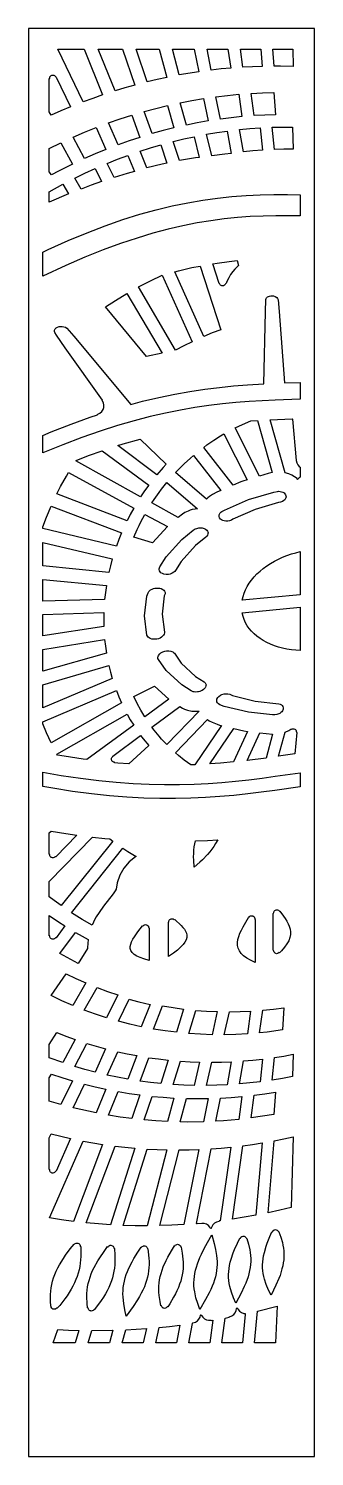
# Model space of a CAD drawing. Extents: x 0 to 400, y 0 to 2000.
import ezdxf

# ---------------------------------------------------------------- set-up
doc = ezdxf.new("R2010")
doc.units = 0
doc.layers.add('CUT', color=1, linetype='CONTINUOUS')
doc.layers.add('OUTLINE', color=7, linetype='CONTINUOUS')

msp = doc.modelspace()

# ---------------------------------------------------------------- linework, layer by layer
at = {"layer": 'CUT'}
for points in [[(77.58, 1971), (103.57, 1907.02), (89.88, 1902.23), (76.22, 1897.17), (40.92, 1971)], [(121.05, 1912.73), (97.48, 1971), (131.61, 1971), (148.51, 1920.78), (134.77, 1916.89)], [(179.76, 1928.61), (166.02, 1925.34), (150.73, 1971), (182.84, 1971), (193.48, 1931.6)], [(238.31, 1939.55), (210.96, 1935.04), (201.28, 1971), (231.8, 1971)], [(255.69, 1941.87), (249.69, 1971), (278.98, 1971), (282.83, 1944.66), (269.28, 1943.4)], [(324.79, 1971), (326.87, 1947.01), (313.48, 1946.58), (300.04, 1945.9), (296.39, 1971)], [(369.58, 1971), (370.28, 1946.67), (352.69, 1947.13), (343.85, 1947.2), (341.8, 1971)], [(31.75, 1878.64), (29, 1883.58), (29, 1929.91), (29.41, 1930.07), (29.55, 1930.26), (29.69, 1931.38), (29.94, 1932.22), (30.37, 1932.99), (30.93, 1933.66), (31.61, 1934.2), (32.4, 1934.61), (33.24, 1934.84), (34.11, 1934.91), (35.41, 1934.68), (36.2, 1934.32), (37.23, 1933.5), (38.13, 1932.21), (38.56, 1932.07), (38.77, 1932.14), (58.86, 1890.31), (45.28, 1884.62)], [(212.01, 1896.01), (228.34, 1899.17), (244.64, 1901.93), (251.2, 1870.54), (236.03, 1867.85), (220.84, 1864.8)], [(261.96, 1904.43), (278.18, 1906.38), (294.33, 1907.93), (298.63, 1876.64), (283.57, 1875.08), (268.47, 1873.16)], [(311.48, 1909.16), (327.5, 1909.92), (343.43, 1910.31), (345.54, 1879.28), (330.67, 1878.81), (315.74, 1877.99)], [(161.89, 1883.81), (178.24, 1888.21), (194.6, 1892.2), (203.49, 1860.88), (188.28, 1857.05), (173.08, 1852.85)], [(62.26, 1847.89), (78.39, 1854.8), (94.58, 1861.31), (108.28, 1830.68), (93.26, 1824.52), (78.3, 1817.99)], [(111.88, 1867.78), (128.16, 1873.44), (144.48, 1878.68), (155.76, 1847.61), (140.6, 1842.62), (125.48, 1837.26)], [(295.18, 1858.47), (309.6, 1859.84), (323.96, 1860.87), (327.14, 1829.76), (313.86, 1828.7), (300.54, 1827.35)], [(340.94, 1861.67), (355.16, 1861.98), (369.32, 1861.98), (370.36, 1831.16), (357.26, 1831.06), (344.1, 1830.68)], [(41.64, 1800.23), (31.85, 1795.05), (29, 1799.54), (29, 1832.18), (45.18, 1840.06), (61.33, 1810.08)], [(231.7, 1848.56), (238.84, 1819.55), (233.7, 1818.81), (211.21, 1814.96), (202.56, 1841.84), (217.13, 1845.37)], [(278.01, 1856.42), (283.41, 1825.18), (274.47, 1823.85), (256.32, 1821.93), (248.98, 1851.89), (263.51, 1854.33)], [(138.97, 1822.32), (147.99, 1800.01), (137.74, 1797.13), (119.74, 1791.5), (110.11, 1811.16), (124.51, 1816.91)], [(185.27, 1837.2), (193.61, 1811.36), (186.88, 1809.94), (165.63, 1804.82), (156.18, 1828.28), (170.71, 1832.91)], [(102.08, 1785.58), (87.57, 1780.53), (73.56, 1775.2), (64.62, 1790.48), (78.81, 1797.35), (93.08, 1803.87)], [(29, 1771.47), (47.88, 1781.87), (55.86, 1768.29), (29, 1757.03)], [(151.89, 1706.63), (128.69, 1698.85), (104.37, 1689.89), (78.83, 1679.66), (51.96, 1668.07), (20, 1653.24), (20, 1686.98), (27.41, 1690.54), (55.17, 1703.01), (81.76, 1714.09), (107.31, 1723.87), (131.9, 1732.44), (155.65, 1739.87), (178.64, 1746.23), (200.94, 1751.61), (222.63, 1756.06), (243.77, 1759.66), (264.43, 1762.48), (284.65, 1764.59), (304.5, 1766.06), (324.02, 1766.96), (343.27, 1767.38), (362.31, 1767.37), (380, 1767.05), (380, 1737.62), (364, 1737.84), (346.13, 1737.79), (328.26, 1737.38), (310.3, 1736.54), (292.17, 1735.22), (273.77, 1733.36), (255, 1730.88), (235.75, 1727.71), (215.92, 1723.78), (195.4, 1719.01), (174.1, 1713.32)], [(257, 1573.58), (245.13, 1568.72), (204.72, 1659.4), (209.94, 1660.79), (228.54, 1665.12), (240.09, 1667.41), (268.94, 1578.05)], [(263.8, 1671.52), (280.73, 1673.76), (292.09, 1674.91), (293.54, 1667.96), (288.75, 1663.2), (285.66, 1659.51), (282.65, 1655.3), (280.01, 1650.91), (277.49, 1645.81), (276.31, 1642.76), (275.87, 1642.77), (275.67, 1642.64), (275.14, 1641.65), (274.61, 1640.98), (273.95, 1640.41), (272.8, 1639.84), (271.95, 1639.65), (271.08, 1639.64), (270.23, 1639.79), (269.42, 1640.11), (268.7, 1640.57), (268.08, 1641.17), (267.58, 1641.88), (267.11, 1642.9), (266.7, 1643.09), (266.48, 1643.06), (257.66, 1670.51)], [(205.69, 1549.34), (153.81, 1638.01), (170.4, 1646.54), (187.17, 1654.42), (228.83, 1561.33), (217.2, 1555.53)], [(59.42, 1446.04), (85.99, 1455.7), (96.49, 1459.16), (96.49, 1459.56), (96.79, 1459.89), (99.83, 1461.35), (102.3, 1463.53), (104.14, 1466.27), (105.16, 1469.41), (105.34, 1472.71), (104.63, 1475.93), (103.06, 1478.92), (103.01, 1479.35), (103.25, 1479.68), (51.39, 1552.92), (39.02, 1570.74), (36.59, 1574.47), (36.15, 1575.68), (36.07, 1576.51), (36.26, 1577.76), (37.08, 1579.33), (38.49, 1580.72), (40.41, 1581.82), (42.69, 1582.56), (44.55, 1582.85), (47.09, 1582.86), (49.54, 1582.44), (51.73, 1581.63), (53.52, 1580.46), (63.39, 1569.17), (142.99, 1473.43), (159.59, 1477.9), (182.39, 1483.33), (204.46, 1487.92), (225.87, 1491.75), (246.7, 1494.89), (267, 1497.43), (286.85, 1499.43), (306.31, 1500.99), (329.01, 1502.35), (331.32, 1603.31), (332.05, 1620.29), (332.48, 1621.81), (333.17, 1622.87), (334.53, 1624.09), (335.82, 1624.83), (337.3, 1625.37), (338.9, 1625.7), (340.56, 1625.8), (342.77, 1625.59), (345.29, 1624.77), (347.31, 1623.44), (348.42, 1622.09), (348.9, 1620.98), (349.05, 1620.21), (350.62, 1603.55), (358.13, 1503.56), (380, 1504.21), (380, 1480.68), (345.11, 1479.48), (326.85, 1478.61), (308.5, 1477.49), (289.98, 1476.05), (271.2, 1474.22), (252.08, 1471.93), (232.52, 1469.1), (212.42, 1465.65), (191.67, 1461.51), (170.18, 1456.58), (147.84, 1450.78), (124.54, 1444.02), (100.17, 1436.19), (74.62, 1427.21), (47.76, 1416.96), (20, 1405.54), (20, 1430.17), (31.65, 1435.1)], [(121.55, 1619.24), (137.72, 1629.02), (186.79, 1545.53), (164.91, 1540.85), (107.41, 1610.03)], [(335.5, 1376.73), (323.02, 1373), (289.11, 1440.72), (299.18, 1445.52), (311.18, 1450.6), (320.41, 1451.17), (341.03, 1377.95)], [(368.3, 1374.61), (364.23, 1376.38), (358.9, 1377.92), (338.09, 1452.11), (368.78, 1453.32), (368.8, 1453.12), (369.19, 1453.03), (369.44, 1452.66), (374.64, 1394.9), (375.33, 1391.79), (376.76, 1389), (378.85, 1386.65), (380, 1385.87), (380, 1371.84), (378.49, 1370.74), (377.2, 1369.15), (376.77, 1368.74), (376.55, 1368.61), (376.3, 1368.58), (376.05, 1368.67), (375.85, 1368.86), (375.72, 1369.56), (372.35, 1372.22)], [(188.12, 1384.99), (179.58, 1375.11), (124.93, 1415.79), (132.43, 1418.19), (156.31, 1425.08), (192.53, 1389.79)], [(259.02, 1423.28), (268.6, 1429.36), (273.46, 1432.25), (305.85, 1367.88), (299.89, 1366.1), (296.87, 1365), (286.26, 1360.4), (245.02, 1413.4), (249.64, 1416.79)], [(83.91, 1401.85), (102.94, 1408.55), (168.08, 1360.4), (162.35, 1352.38), (156.85, 1344.18), (65.92, 1394.32), (66.51, 1395.21)], [(205.61, 1377.95), (209.63, 1382.18), (217.89, 1390.38), (226.43, 1398.23), (230.79, 1402.02), (269.16, 1352.99), (263.22, 1350.41), (257.58, 1347.43), (253.13, 1344.41), (250.88, 1342.51), (249.08, 1340.75)], [(44.79, 1358.51), (52.93, 1373.23), (55.76, 1378.07), (147.1, 1328.14), (142.33, 1319.46), (137.82, 1310.64), (39.69, 1348.52)], [(186.09, 1354.81), (193.39, 1364.02), (236.38, 1327.47), (232.9, 1327.01), (229.01, 1326.17), (226.34, 1325.37), (223.29, 1324.22), (218.88, 1322.05), (215.26, 1319.74), (209.5, 1315.15), (172.53, 1335.54), (175.78, 1340.46), (182.56, 1350.1)], [(271.71, 1311.01), (269.93, 1311.9), (268.47, 1313.02), (267.12, 1314.82), (266.59, 1316.32), (266.52, 1317.89), (266.72, 1318.95), (267.12, 1320), (268.07, 1321.5), (268.92, 1322.43), (270.49, 1323.68), (273.96, 1325.64), (307.61, 1340.23), (343.22, 1350.85), (348.28, 1351.8), (349.76, 1351.88), (351.95, 1351.75), (354.02, 1351.33), (355.9, 1350.62), (357.51, 1349.66), (358.8, 1348.48), (359.71, 1347.12), (360.21, 1345.65), (360.28, 1344.1), (359.92, 1342.56), (359.15, 1341.06), (358.41, 1340.13), (357.01, 1338.85), (355.3, 1337.76), (352.66, 1336.68), (349.86, 1336.12), (316.86, 1326.2), (285.91, 1312.59), (284.05, 1311.55), (281.24, 1310.56), (278.98, 1310.16), (275.93, 1310.09), (273.74, 1310.4)], [(20, 1299.59), (20, 1302.19), (25.03, 1315.57), (31.53, 1331.1), (130.01, 1293.53), (126.31, 1284.35), (122.88, 1275.07)], [(157.22, 1309.12), (162.84, 1319.53), (194.28, 1302.35), (173.64, 1279.47), (147.21, 1287.67), (152.01, 1298.49), (154.57, 1303.83)], [(187.45, 1236.5), (185.2, 1237.83), (183.94, 1239.1), (183.1, 1240.54), (182.71, 1242.09), (182.71, 1243.17), (183.1, 1244.79), (183.71, 1246.01), (192.5, 1260.08), (214.45, 1284.4), (230.47, 1297.4), (233.28, 1299.13), (235.41, 1299.93), (236.92, 1300.3), (238.46, 1300.55), (240.8, 1300.65), (243.07, 1300.45), (244.5, 1300.14), (245.84, 1299.7), (247.64, 1298.82), (249.53, 1297.27), (250.48, 1295.9), (250.88, 1294.9), (251.09, 1293.87), (251.01, 1292.28), (250.21, 1290.18), (249.53, 1289.18), (248.17, 1287.8), (233.68, 1276.08), (213.47, 1253.55), (205.72, 1240.86), (204.47, 1239.4), (203.42, 1238.51), (200.92, 1237.01), (198, 1235.95), (195.65, 1235.5), (192.49, 1235.38), (189.48, 1235.82)], [(112.35, 1238.07), (20, 1247.49), (20, 1279.94), (117.19, 1257.19), (114.62, 1247.66)], [(298.99, 1199.27), (300.19, 1204.63), (301.73, 1209.35), (303.71, 1214.03), (306.11, 1218.65), (308.91, 1223.17), (312.11, 1227.59), (315.68, 1231.89), (319.62, 1236.03), (323.91, 1240.01), (328.51, 1243.81), (333.41, 1247.41), (338.6, 1250.8), (344.03, 1253.95), (349.7, 1256.87), (355.56, 1259.53), (361.61, 1261.93), (367.8, 1264.05), (374.11, 1265.89), (380, 1267.32), (380, 1206.75)], [(106.43, 1200.33), (20, 1197.89), (20, 1228.44), (108.88, 1219.74), (107.5, 1210.04)], [(174.65, 1144.55), (172.41, 1144.89), (170.36, 1145.54), (168.61, 1146.46), (167.2, 1147.63), (166.21, 1149.01), (165.66, 1150.52), (162.3, 1177.58), (165.61, 1205), (167.26, 1209.77), (168.25, 1211.32), (169.15, 1212.3), (170.79, 1213.62), (172.75, 1214.73), (174.93, 1215.58), (176.48, 1215.99), (178.87, 1216.35), (181.25, 1216.4), (183.54, 1216.13), (185.65, 1215.56), (188.04, 1214.35), (189.43, 1213.16), (190.42, 1211.79), (190.96, 1210.27), (191.06, 1209.21), (190.96, 1208.13), (189.96, 1205.53), (186.8, 1179.89), (189.98, 1154.72), (190, 1153.5), (189.61, 1151.88), (188.77, 1150.29), (187.51, 1148.79), (185.88, 1147.45), (183.93, 1146.32), (181.75, 1145.43), (179.42, 1144.83), (177.02, 1144.53)], [(105.27, 1162.52), (20, 1149.19), (20, 1179.13), (105.27, 1181.88), (105.11, 1172.19)], [(367.8, 1129.88), (361.61, 1130.83), (355.56, 1132.09), (349.7, 1133.64), (344.03, 1135.49), (338.6, 1137.62), (333.41, 1140.03), (328.51, 1142.7), (323.91, 1145.63), (319.62, 1148.8), (315.68, 1152.21), (312.11, 1155.83), (308.91, 1159.64), (306.11, 1163.64), (303.71, 1167.8), (301.73, 1172.11), (300.19, 1176.55), (298.99, 1181.67), (380, 1189.48), (380, 1128.91), (374.11, 1129.23)], [(20, 1099.88), (20, 1130.42), (106.43, 1144.29), (107.5, 1134.78), (108.88, 1125.34)], [(239.52, 1071.44), (237.99, 1071.05), (236.44, 1070.8), (234.11, 1070.67), (231.87, 1070.87), (230.47, 1071.17), (229.17, 1071.6), (227.65, 1072.36), (214.4, 1080.64), (192.46, 1100.83), (181.62, 1116.24), (181.08, 1117.75), (181, 1119.35), (181.21, 1120.44), (181.9, 1122.05), (183.5, 1124.08), (185.13, 1125.43), (187.78, 1126.9), (190.79, 1127.91), (193.16, 1128.32), (196.3, 1128.37), (199.22, 1127.86), (201.73, 1126.83), (202.78, 1126.14), (204.03, 1124.91), (213.52, 1111.22), (233.73, 1092.5), (245.87, 1084.95), (247.1, 1083.75), (247.69, 1082.84), (248.09, 1081.87), (248.29, 1080.84), (248.22, 1079.25), (247.69, 1077.64), (247.1, 1076.59), (245.87, 1075.1), (244.84, 1074.18), (243.05, 1072.96), (241.7, 1072.26)], [(117.19, 1089.46), (20, 1048.38), (20, 1080.83), (112.35, 1107.66), (114.62, 1098.5)], [(25.03, 1013.7), (20, 1026.13), (20, 1028.73), (122.88, 1072.66), (126.31, 1064.02), (130.01, 1055.54), (31.53, 999.39)], [(157.22, 1045.08), (152.01, 1054.73), (147.21, 1064.64), (176.19, 1079.1), (196.5, 1060.48), (162.84, 1035.73)], [(265.69, 1054.17), (264.48, 1055.36), (263.66, 1056.73), (263.36, 1057.73), (263.29, 1059.3), (263.66, 1060.91), (264.84, 1063), (266.18, 1064.45), (268.49, 1066.12), (270.52, 1067.11), (273.47, 1068.01), (275.77, 1068.34), (278.76, 1068.3), (281.5, 1067.7), (285.39, 1066.02), (316.88, 1058.12), (350.21, 1054.32), (352.09, 1053.74), (353.71, 1052.89), (355, 1051.79), (355.91, 1050.5), (356.48, 1048.55), (356.29, 1046.47), (355.34, 1044.4), (354.18, 1042.93), (353.2, 1042.03), (351.49, 1040.82), (350.21, 1040.14), (347.41, 1039.11), (344.46, 1038.59), (341.56, 1038.62), (307.59, 1042.34), (273.81, 1050.62), (267.8, 1052.98)], [(182.56, 1008.88), (175.78, 1017.25), (172.53, 1021.55), (211.66, 1050.52), (215.62, 1048.17), (218.32, 1046.88), (222.61, 1045.34), (228.25, 1044.11), (233.07, 1043.69), (238.5, 1043.87), (193.39, 997.01), (186.09, 1004.83)], [(142.33, 1031.93), (147.1, 1024.15), (81.64, 976.03), (76.29, 976.7), (50.01, 980.65), (40.33, 982.35), (39.69, 983.51), (137.82, 1039.9)], [(267.38, 1024.4), (270.11, 1023.73), (232.71, 968.87), (226.97, 968.66), (217.89, 975.26), (209.63, 981.91), (205.61, 985.38), (250.26, 1032.01), (252.7, 1030.42), (256.9, 1028.27), (263.97, 1025.48)], [(125.07, 971.22), (120.34, 971.69), (120.32, 971.91), (120.04, 972.27), (119.08, 972.49), (118.3, 972.81), (117.27, 973.56), (116.73, 974.2), (116.31, 974.94), (116.05, 975.74), (115.94, 976.59), (116, 977.43), (116.21, 978.24), (116.58, 979.01), (117.09, 979.68), (117.89, 980.45), (117.96, 980.67), (117.84, 981.08), (156.85, 1009.95), (160.49, 1005.15), (168.08, 995.85), (140.34, 970.11)], [(253.61, 970.03), (287.21, 1019.54), (301.16, 1016.12), (306.29, 1015.32), (286.74, 972.77), (268.39, 971.09)], [(341.21, 1011.58), (332.27, 978.19), (305.8, 974.84), (323.46, 1013.44)], [(358.95, 1014.53), (364.13, 1016.95), (367.18, 1018.87), (367.53, 1018.61), (367.76, 1018.6), (368.73, 1019.05), (369.56, 1019.28), (370.4, 1019.35), (371.25, 1019.25), (372.44, 1018.81), (373.45, 1018.05), (373.99, 1017.38), (374.4, 1016.64), (374.64, 1015.83), (374.75, 1014.31), (374.86, 1014.11), (375.26, 1013.91), (372.6, 983.94), (349.92, 980.63)], [(61.44, 931.59), (33.76, 936.02), (20, 938.56), (20, 958.51), (45.66, 954), (72.6, 949.95), (98.27, 946.74), (122.77, 944.32), (146.21, 942.61), (168.71, 941.56), (190.37, 941.11), (211.29, 941.2), (231.57, 941.78), (251.31, 942.79), (270.6, 944.18), (289.53, 945.91), (308.18, 947.93), (326.65, 950.2), (344.99, 952.66), (380, 957.74), (380, 938.13), (344.42, 932.88), (325.64, 930.36), (306.63, 928.04), (287.3, 925.98), (267.61, 924.24), (247.47, 922.86), (226.83, 921.9), (205.59, 921.41), (183.7, 921.46), (161.07, 922.08), (137.63, 923.36), (113.27, 925.32), (87.91, 928.05)], [(31.6, 875.6), (51.97, 872.34), (67.68, 870.22), (38, 839.74), (37.6, 839.91), (37.37, 839.87), (36.49, 839.17), (35.72, 838.75), (34.47, 838.43), (33.6, 838.42), (32.35, 838.73), (31.57, 839.13), (30.9, 839.68), (30.35, 840.34), (29.93, 841.11), (29.69, 841.94), (29.55, 843.05), (29.41, 843.24), (29, 843.4), (29, 873.39)], [(118.05, 861.74), (45.55, 771.47), (35.99, 778.49), (29, 783.91), (29, 805.34), (89.25, 867.56), (106.86, 865.67), (113.67, 865.1)], [(231.05, 834.97), (230.97, 839.73), (231.07, 844.44), (231.37, 849.09), (231.88, 853.67), (232.63, 858.18), (233.52, 862.14), (250.26, 862.92), (264.67, 863.9), (261.71, 858.3), (259.26, 854.38), (256.55, 850.54), (253.59, 846.76), (250.4, 843.05), (243.36, 835.82), (239.57, 832.29), (231.6, 825.37)], [(121.13, 792.18), (118.32, 788.09), (104.91, 770.69), (98.63, 761.91), (94.75, 755.77), (92.45, 751.66), (90.7, 748.25), (88.95, 744.28), (74.94, 752.26), (59.94, 761.64), (131.98, 851.79), (138.85, 847.26), (150.44, 840.14), (149.79, 839.8), (140.83, 832.76), (133.36, 824.14), (127.66, 814.27), (123.93, 803.5), (122.65, 794.76)], [(343.02, 707.74), (342.88, 708.85), (342.74, 709.04), (342.33, 709.2), (342.33, 760.67), (342.74, 760.83), (342.88, 761.02), (343.01, 762.11), (343.26, 762.92), (343.65, 763.68), (344.18, 764.34), (344.83, 764.89), (345.57, 765.3), (346.38, 765.56), (347.65, 765.66), (348.48, 765.52), (349.65, 765.01), (350.32, 764.49), (351.07, 763.69), (351.29, 763.61), (351.73, 763.73), (356.69, 756.91), (359.11, 753.38), (361.33, 749.82), (363.27, 746.2), (364.85, 742.52), (365.97, 738.74), (366.54, 734.86), (366.47, 730.84), (365.67, 726.68), (364.08, 722.36), (361.63, 717.85), (358.3, 713.16), (354.08, 708.28), (351.3, 705.49), (350.89, 705.67), (350.66, 705.63), (349.4, 704.72), (348.19, 704.29), (346.9, 704.22), (346.05, 704.39), (344.88, 704.94), (343.93, 705.81), (343.45, 706.52)], [(38.38, 726.33), (37.94, 726.45), (37.72, 726.37), (36.6, 725.29), (35.84, 724.83), (35.43, 724.67), (35.01, 724.54), (34.14, 724.43), (32.83, 724.59), (32.01, 724.91), (31.27, 725.38), (30.37, 726.34), (29.79, 727.53), (29.54, 729.09), (29.21, 729.39), (29, 729.43), (29, 757.75), (41.9, 748.78), (50.75, 743.01)], [(168.21, 740.26), (168.35, 740.07), (168.76, 739.91), (168.76, 694.76), (161.49, 696.76), (155.97, 698.72), (151.34, 700.86), (147.68, 703.19), (144.98, 705.73), (143.21, 708.45), (142.33, 711.35), (142.25, 714.41), (142.88, 717.61), (144.12, 720.93), (145.87, 724.34), (148.01, 727.83), (153.11, 734.96), (159.44, 743.11), (159.86, 742.98), (160.08, 743.05), (161.24, 744.11), (162.39, 744.69), (163.69, 744.91), (164.98, 744.73), (166.16, 744.2), (167.14, 743.33), (167.63, 742.6), (167.97, 741.8)], [(203.28, 752.26), (203.84, 751.85), (204.06, 751.82), (204.46, 752.01), (213.56, 743.57), (215.93, 741.01), (218.01, 738.39), (219.7, 735.7), (220.9, 732.91), (221.51, 730.01), (221.43, 726.97), (220.58, 723.78), (218.87, 720.42), (216.25, 716.87), (212.69, 713.14), (208.19, 709.2), (202.78, 705.08), (195.62, 700.2), (195.62, 748.16), (196.03, 748.32), (196.17, 748.51), (196.4, 750.01), (196.94, 751.17), (197.78, 752.12), (198.48, 752.61), (199.67, 753.05), (200.94, 753.15), (202.17, 752.88)], [(316.61, 752.89), (316.8, 752.47), (317.21, 752.31), (317.21, 691.98), (310.42, 695.15), (305.26, 698.13), (300.94, 701.29), (297.51, 704.64), (294.99, 708.19), (293.34, 711.92), (292.51, 715.82), (292.44, 719.87), (293.03, 724.05), (294.19, 728.35), (295.82, 732.75), (297.82, 737.21), (300.11, 741.72), (307.56, 754.86), (308, 754.8), (308.21, 754.89), (309.17, 756.09), (309.84, 756.61), (310.6, 757), (311.85, 757.29), (313.13, 757.21), (313.93, 756.96), (314.69, 756.55), (315.63, 755.68), (316.28, 754.58), (316.53, 753.76)], [(43.71, 704.29), (65.63, 733.97), (74.79, 728.79), (83.23, 724.27), (82.27, 712.86), (82.31, 711.29), (69.3, 690.66), (58.98, 695.91)], [(80.06, 663.25), (61.76, 631.63), (46.56, 638.29), (31.56, 645.45), (52.47, 676.11), (66.18, 669.46)], [(109.19, 614.41), (93.52, 619.53), (77.98, 625.15), (96.15, 656.68), (110.36, 651.43), (124.7, 646.63)], [(141.78, 605.48), (125.87, 609.56), (140.69, 640.48), (145.22, 639.01), (154.09, 636.57), (169.96, 633.07), (157.78, 601.9)], [(207.1, 594.04), (190.91, 596.1), (174.76, 598.66), (187.36, 631.07), (202.17, 628.62), (217.02, 626.61)], [(256.74, 590.75), (240.48, 591.33), (224.23, 592.39), (234.07, 624.84), (248.98, 623.76), (263.9, 623.11)], [(306.29, 591.9), (290.1, 591.04), (273.88, 590.65), (280.99, 622.88), (295.89, 623.14), (310.77, 623.81)], [(355.39, 597.33), (334.04, 594.45), (323.32, 593.3), (327.77, 625.09), (342.55, 626.64), (357.27, 628.58)], [(65.06, 584.18), (47.88, 551.71), (29, 558.54), (29, 576.8), (39.45, 593.91), (52.2, 588.88)], [(81.68, 578.63), (94.73, 574.67), (107.85, 571.04), (93.08, 538.23), (78.81, 542.06), (64.62, 546.25)], [(138.97, 528.44), (124.51, 531.12), (110.11, 534.15), (124.78, 566.85), (138.04, 563.96), (151.35, 561.38)], [(370.36, 563.25), (369.32, 532.23), (355.16, 529.56), (340.94, 527.19), (344.1, 558.77), (357.26, 560.87)], [(185.27, 522.29), (170.71, 523.83), (156.18, 525.73), (168.47, 558.55), (181.86, 556.71), (195.28, 555.18)], [(225.94, 552.86), (239.38, 552.35), (231.7, 519.7), (217.13, 520.13), (202.56, 520.91), (212.5, 553.68)], [(283.41, 552.83), (278.01, 520.57), (263.51, 519.93), (248.98, 519.62), (256.6, 552.15), (270.01, 552.34)], [(323.96, 524.79), (309.6, 523.11), (295.18, 521.75), (300.54, 553.89), (313.86, 555.05), (327.14, 556.5)], [(45.18, 493), (29, 497.83), (29, 530.48), (31.85, 535.5), (46.55, 530.57), (61.33, 526.03)], [(94.58, 481.08), (73, 485.77), (62.26, 488.4), (78.3, 521.32), (93.26, 517.61), (108.28, 514.28)], [(140.6, 508.45), (155.76, 506.31), (144.48, 473.12), (128.16, 475.28), (111.88, 477.86), (125.48, 510.96)], [(203.49, 502.05), (194.6, 469.05), (178.24, 469.96), (161.89, 471.27), (173.08, 504.34), (188.28, 503.01)], [(244.64, 468.76), (222.9, 468.43), (212.01, 468.53), (220.84, 501.4), (236.03, 501.22), (251.2, 501.39)], [(298.63, 504.24), (294.33, 472.14), (272.78, 470.23), (261.96, 469.53), (268.47, 502.03), (283.57, 502.96)], [(330.67, 508.11), (345.54, 510.45), (343.43, 479.02), (327.5, 476.4), (311.48, 474.14), (315.74, 506.11)], [(31.75, 451.89), (58.86, 445.34), (38.78, 399.75), (38.35, 399.77), (38.15, 399.65), (37.34, 398.44), (36.38, 397.6), (35.21, 397.07), (33.95, 396.9), (33.09, 397), (32.27, 397.25), (31.53, 397.66), (30.87, 398.21), (30.33, 398.87), (29.93, 399.63), (29.68, 400.45), (29.55, 401.55), (29.41, 401.74), (29, 401.9), (29, 446.43)], [(62.88, 329.2), (45.95, 331.49), (29.04, 334.16), (76.22, 441.75), (89.88, 439.27), (103.57, 437.06)], [(367.46, 348.84), (351.43, 344.97), (335.29, 341.4), (343.85, 442.21), (357.1, 444.85), (370.28, 447.72)], [(114.56, 324.47), (97.62, 325.65), (80.67, 327.18), (121.05, 434.65), (134.77, 433.08), (148.51, 431.78)], [(166.14, 323.1), (149.25, 323.19), (132.34, 323.63), (166.02, 430.52), (179.76, 429.85), (193.48, 429.44)], [(238.31, 429.95), (217.4, 324.97), (200.64, 324.01), (183.84, 323.38), (210.96, 429.3), (224.65, 429.5)], [(255.69, 430.91), (269.28, 431.94), (282.83, 433.23), (268.16, 329.97), (266.73, 329.8), (266.64, 329.41), (266.29, 329.15), (263.06, 328.32), (260.22, 326.71), (257.9, 324.42), (256.26, 321.6), (255.71, 319.58), (255.42, 319.21), (255.18, 319.14), (254.74, 319.29), (253.87, 320.97), (251.66, 323.48), (248.86, 325.32), (245.67, 326.34), (242.27, 326.47), (235.75, 325.83), (235.35, 326.01), (235.18, 326.37), (234.95, 326.35)], [(326.87, 439.19), (318.24, 337.97), (301.9, 335.03), (285.49, 332.39), (300.04, 435.24), (313.48, 437.09)], [(231.96, 251.99), (232.64, 256.36), (233.59, 260.77), (234.79, 265.2), (236.23, 269.65), (239.77, 278.63), (241.82, 283.15), (246.36, 292.24), (256.36, 310.5), (259.7, 298.16), (261.65, 289.93), (263.08, 281.65), (263.54, 277.47), (263.79, 273.27), (263.82, 269.04), (263.61, 264.77), (263.15, 260.46), (262.42, 256.11), (261.44, 251.72), (260.19, 247.29), (258.68, 242.81), (256.93, 238.3), (254.94, 233.75), (252.74, 229.16), (247.8, 219.91), (239.46, 205.87), (236.63, 214.02), (234.2, 222.25), (232.42, 230.59), (231.83, 234.81), (231.48, 239.06), (231.38, 243.34), (231.54, 247.65)], [(304.26, 306.25), (304.74, 305.24), (304.93, 305.1), (305.36, 305.09), (307.62, 297.49), (309.47, 289.51), (310.13, 285.47), (310.59, 281.4), (310.84, 277.28), (310.84, 273.12), (310.6, 268.9), (310.1, 264.64), (309.34, 260.31), (308.33, 255.94), (307.06, 251.51), (303.81, 242.49), (301.86, 237.92), (297.42, 228.65), (289.86, 214.57), (286.64, 222.33), (283.81, 230.19), (281.61, 238.2), (280.82, 242.26), (280.26, 246.37), (279.94, 250.53), (279.87, 254.72), (280.07, 258.97), (280.53, 263.26), (281.24, 267.59), (282.21, 271.96), (283.41, 276.37), (286.47, 285.3), (288.28, 289.81), (292.33, 298.9), (295.71, 305.77), (296.14, 305.73), (296.34, 305.84), (297.23, 307.08), (298.24, 307.88), (299.03, 308.24), (300.3, 308.47), (301.59, 308.32), (302.41, 308.01), (303.45, 307.28)], [(348.8, 316.12), (349.61, 314.85), (349.81, 314.73), (350.23, 314.74), (352.89, 307.35), (355.12, 299.68), (355.98, 295.79), (356.65, 291.85), (357.09, 287.86), (357.31, 283.81), (357.28, 279.7), (356.99, 275.52), (356.46, 271.28), (355.67, 266.97), (354.63, 262.59), (351.85, 253.65), (350.15, 249.1), (346.21, 239.86), (339.41, 225.76), (335.83, 233.12), (332.62, 240.61), (330.05, 248.27), (329.06, 252.18), (328.29, 256.14), (327.77, 260.16), (327.49, 264.24), (327.47, 268.38), (327.71, 272.57), (328.2, 276.82), (328.94, 281.13), (329.92, 285.49), (332.5, 294.34), (334.07, 298.82), (337.64, 307.89), (340.62, 314.71), (340.85, 314.66), (341.27, 314.82), (342.09, 316.1), (343.04, 316.94), (343.79, 317.33), (344.6, 317.57), (345.44, 317.66), (346.69, 317.48), (347.85, 316.95)], [(71.73, 296.73), (72.2, 295.54), (72.37, 294.58), (72.71, 294.28), (72.92, 294.25), (73.1, 289.29), (72.98, 279.93), (72.69, 275.28), (72.22, 270.64), (71.53, 266.01), (70.62, 261.4), (69.45, 256.81), (68.03, 252.23), (66.33, 247.67), (64.36, 243.12), (62.12, 238.59), (59.61, 234.07), (56.85, 229.56), (53.84, 225.07), (50.61, 220.59), (43.58, 211.65), (40.11, 207.62), (39.7, 207.77), (39.47, 207.72), (38.28, 206.71), (37.51, 206.32), (36.67, 206.09), (35.37, 206.07), (34.12, 206.42), (33.03, 207.12), (32.44, 207.76), (31.8, 208.89), (31.48, 210.35), (31.34, 210.53), (30.91, 210.67), (30.5, 217.42), (30.6, 226.93), (30.97, 231.67), (31.58, 236.38), (32.44, 241.06), (33.57, 245.72), (34.96, 250.35), (36.63, 254.95), (38.57, 259.51), (40.76, 264.05), (43.2, 268.55), (48.75, 277.47), (51.81, 281.89), (58.38, 290.68), (63.64, 297.21), (64.06, 297.08), (64.29, 297.14), (65.42, 298.17), (66.57, 298.73), (67.4, 298.91), (68.25, 298.92), (69.1, 298.78), (70.26, 298.26), (71.23, 297.43)], [(118.93, 293.4), (119.24, 292.62), (119.47, 291.68), (119.63, 291.5), (120.05, 291.38), (120.67, 282.02), (120.75, 272.93), (120.53, 268.39), (120.09, 263.85), (119.42, 259.32), (118.51, 254.79), (117.33, 250.27), (115.89, 245.74), (114.18, 241.21), (112.19, 236.68), (109.94, 232.15), (107.43, 227.62), (104.69, 223.09), (101.72, 218.56), (95.21, 209.5), (92, 205.42), (91.58, 205.56), (91.36, 205.49), (90.22, 204.44), (89.06, 203.86), (87.79, 203.65), (86.92, 203.72), (86.09, 203.96), (85.33, 204.34), (84.35, 205.2), (83.66, 206.3), (83.26, 207.66), (82.9, 207.93), (82.68, 207.94), (81.93, 214.39), (81.52, 223.64), (81.64, 228.26), (81.99, 232.87), (82.59, 237.47), (83.47, 242.06), (84.61, 246.63), (86.02, 251.19), (87.7, 255.74), (89.64, 260.26), (91.82, 264.78), (96.86, 273.76), (99.66, 278.23), (105.72, 287.14), (110.64, 293.84), (111.07, 293.73), (111.29, 293.8), (112.05, 294.61), (113.09, 295.32), (114.31, 295.71), (115.15, 295.77), (116.4, 295.55), (117.18, 295.21), (118.19, 294.43)], [(165.45, 293.27), (166.04, 292.14), (166.33, 291.11), (166.49, 290.94), (166.92, 290.85), (167.56, 286.53), (168.4, 277.69), (168.6, 273.27), (168.61, 268.84), (168.41, 264.4), (167.99, 259.96), (167.31, 255.51), (166.39, 251.04), (165.19, 246.56), (163.72, 242.07), (161.99, 237.56), (159.99, 233.04), (157.74, 228.5), (155.25, 223.95), (152.54, 219.38), (146.56, 210.22), (136.65, 196.43), (134.68, 205.32), (133.12, 214.25), (132.23, 223.21), (132.1, 227.71), (132.21, 232.21), (132.57, 236.71), (133.19, 241.22), (134.09, 245.73), (135.25, 250.24), (136.68, 254.75), (138.37, 259.25), (140.3, 263.76), (144.83, 272.77), (147.38, 277.27), (152.93, 286.27), (157.44, 293.02), (157.85, 292.93), (158.07, 293), (159.09, 294.07), (160.15, 294.73), (160.97, 294.98), (161.8, 295.08), (162.64, 295.02), (163.85, 294.62), (164.57, 294.17)], [(212.41, 294.87), (212.98, 293.42), (213.15, 293.26), (213.58, 293.19), (215.08, 284.78), (216.09, 276.2), (216.32, 271.9), (216.36, 267.58), (216.16, 263.23), (215.73, 258.87), (215.03, 254.47), (214.08, 250.05), (212.86, 245.6), (211.37, 241.13), (209.62, 236.62), (207.62, 232.09), (205.38, 227.53), (202.93, 222.95), (197.47, 213.73), (194.76, 209.59), (194.56, 209.68), (194.11, 209.6), (193.08, 208.47), (192.38, 207.98), (191.6, 207.64), (190.34, 207.43), (189.07, 207.59), (188.27, 207.9), (187.23, 208.63), (186.43, 209.64), (185.88, 210.95), (185.71, 211.1), (185.27, 211.16), (183.93, 216.9), (182.58, 225.56), (182.22, 229.92), (182.09, 234.3), (182.21, 238.7), (182.6, 243.11), (183.25, 247.54), (184.17, 251.99), (185.36, 256.45), (186.8, 260.93), (188.48, 265.42), (192.51, 274.42), (194.81, 278.94), (199.85, 288), (203.98, 294.82), (204.43, 294.74), (204.64, 294.84), (205.33, 295.72), (206.35, 296.54), (207.57, 297.03), (208.44, 297.14), (209.74, 296.98), (210.94, 296.45), (211.92, 295.59)], [(303.4, 199.46), (303.31, 199.24), (303.05, 199.03), (299.5, 159), (270.49, 159), (275.11, 193.9), (280.76, 195.02), (280.81, 195.41), (280.95, 195.59), (284.38, 196.8), (287.13, 198.69), (289.29, 201.24), (290.68, 204.28), (291.19, 207.43), (291.28, 207.66), (291.46, 207.84), (291.7, 207.92), (291.95, 207.91), (292.17, 207.79), (293.13, 205.88), (295.26, 203.37), (297.98, 201.52), (301.09, 200.44), (301.7, 200.4), (302.93, 200.16), (303.31, 199.9)], [(316.34, 159), (320.27, 203.55), (347.81, 210.49), (345.52, 159)], [(178.04, 159), (182.85, 180.77), (197.25, 182.24), (211.6, 183.92), (207.19, 159)], [(255.44, 190.76), (255.63, 190.41), (257.67, 190.74), (253.46, 159), (224.45, 159), (229.27, 186.28), (229.49, 186.31), (229.56, 186.71), (229.92, 186.98), (233.38, 187.97), (236.21, 189.72), (238.46, 192.15), (239.99, 195.09), (240.59, 197.92), (240.83, 198.28), (241.25, 198.39), (241.63, 198.19), (241.93, 197.5), (243.68, 194.92), (246.03, 192.86), (248.82, 191.46), (251.86, 190.79), (255.03, 190.91)], [(34.36, 159), (41.08, 177.71), (55.8, 177.05), (70.51, 176.62), (64.98, 159)], [(113.16, 159), (83.21, 159), (88.65, 176.41), (117.92, 176.78)], [(131.03, 159), (135.94, 177.45), (150.48, 178.24), (164.99, 179.24), (160.49, 159)]]:
    msp.add_lwpolyline(points, close=True, dxfattribs=at)
at = {"layer": 'OUTLINE'}
msp.add_lwpolyline([(0, 0), (400, 0), (400, 2000), (0, 2000)], close=True, dxfattribs=at)

doc.saveas('drawing.dxf')
